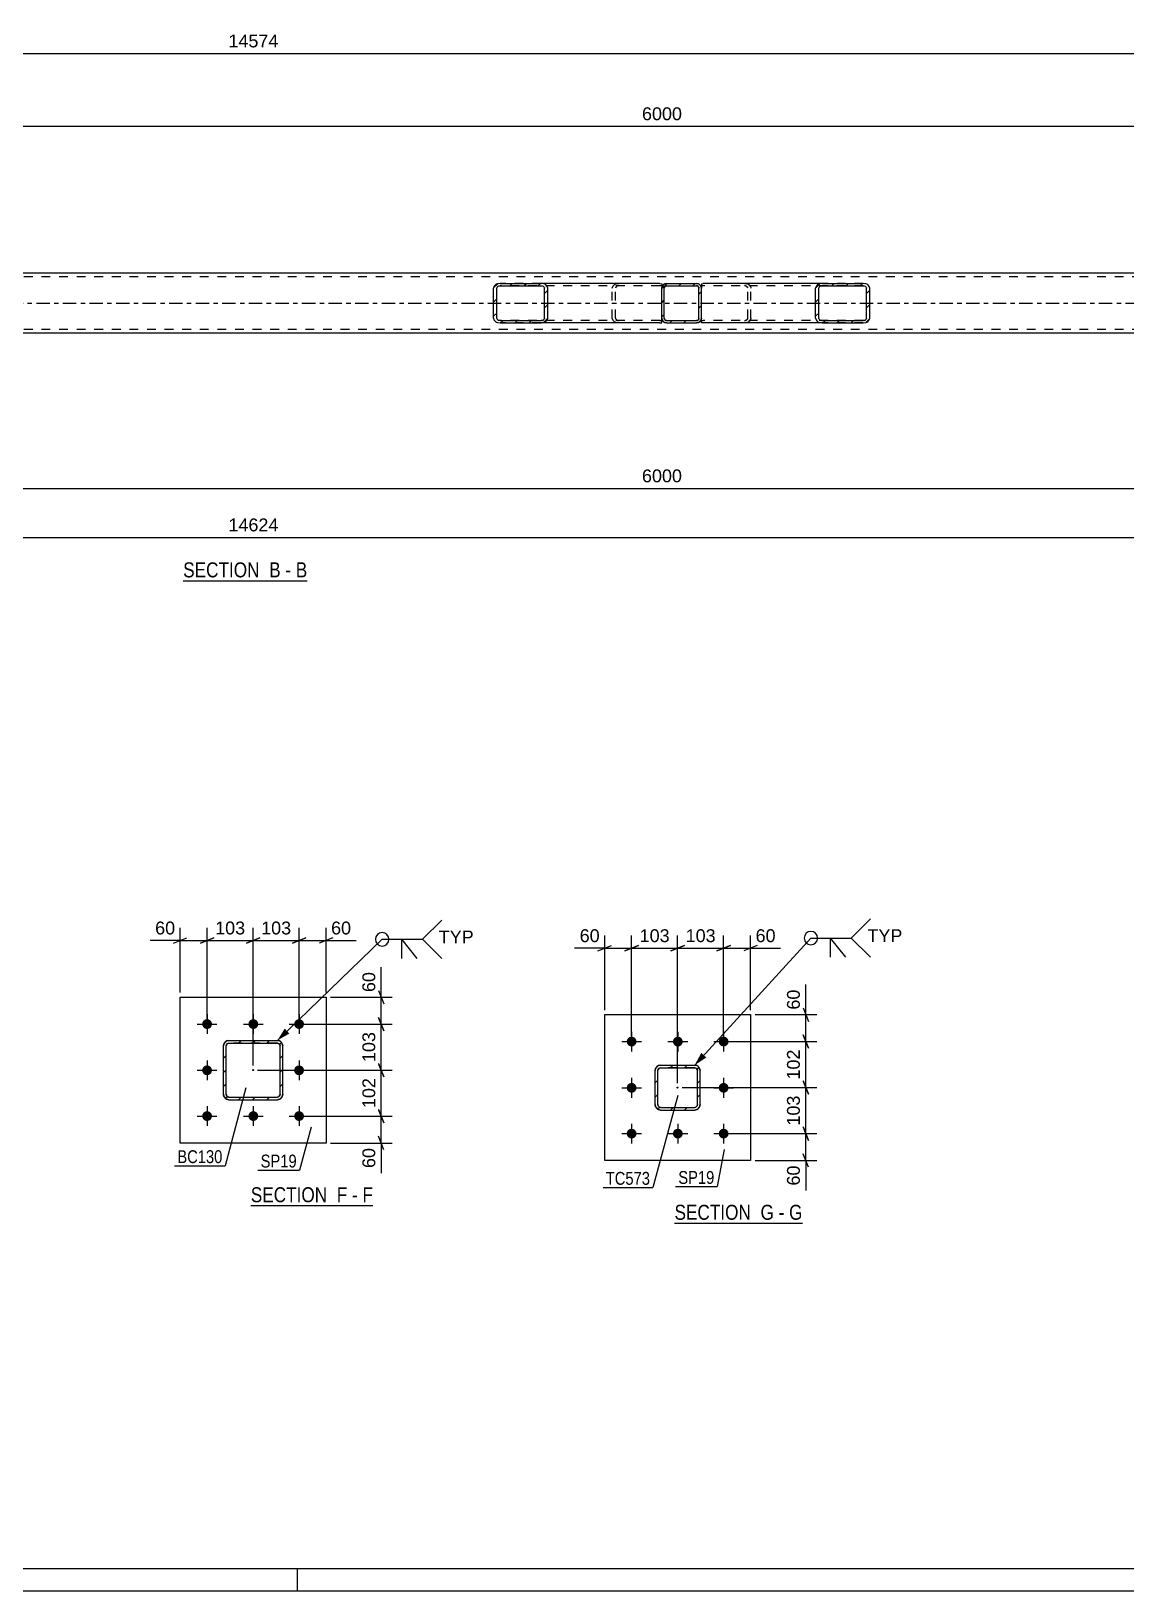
# Model space of a CAD drawing. Header units: millimetres. Extents: x -82 to 1107, y -634 to 207.
# Drawn here: x 417.7 to 661.5, y -633.9 to -286.5 of the extents above; entities that cross this region are included whole.
import ezdxf

# ---------------------------------------------------------------- set-up
doc = ezdxf.new("R2010")
doc.units = ezdxf.units.MM
doc.linetypes.add('DXK_LINE_DOT2', pattern=[3.9198, 1.9599, -1.9599])
doc.linetypes.add('DXK_LINE_DOT3', pattern=[5.9187, 2.979, -0.9799, 0.9799, -0.9799])
doc.styles.add('Arial', font='ARIAL.TTF', dxfattribs={"height": 0.2})
doc.styles.add('Arial Narrow', font='ARIALN.TTF', dxfattribs={"height": 0.2})

# ---------------------------------------------------------------- blocks, each defined once
blk = doc.blocks.new('Unknown-348435297-1162')
at = {"color": 5, "linetype": 'Continuous'}
for p, q in [((-77.03, -628.94), (1101.97, -628.94)), ((476.97, -633.94), (476.97, -628.94)), ((-82.03, -633.94), (1106.97, -633.94))]:
    blk.add_line(p, q, dxfattribs=at)
blk = doc.blocks.new('Unknown-348435297-13 - 1833')
at = {"color": 6, "linetype": 'Continuous'}
blk.add_line((451.53, -408.91), (479.18, -408.91), dxfattribs=at)
at = {"color": 0, "linetype": 'Continuous'}
blk.add_wipeout([(469.64, -408.16), (469.64, -404.66), (451.53, -404.66), (451.53, -408.16)], dxfattribs=at)
at = {"color": 7, "linetype": 'Continuous', "style": 'Arial Narrow'}
blk.add_text('SECTION ', height=3.34, dxfattribs=at).set_placement((451.53, -408.16))
at = {"color": 0, "linetype": 'Continuous'}
blk.add_wipeout([(473.25, -408.16), (473.25, -404.66), (470.69, -404.66), (470.69, -408.16)], dxfattribs=at)
blk.add_wipeout([(475.57, -408.16), (475.57, -404.66), (474.3, -404.66), (474.3, -408.16)], dxfattribs=at)
at = {"color": 7, "linetype": 'Continuous', "style": 'Arial Narrow'}
blk.add_text('B', height=3.34, dxfattribs=at).set_placement((470.69, -408.16))
at = {"color": 0, "linetype": 'Continuous'}
blk.add_wipeout([(479.18, -408.16), (479.18, -404.66), (476.62, -404.66), (476.62, -408.16)], dxfattribs=at)
at = {"color": 7, "linetype": 'Continuous', "style": 'Arial Narrow'}
for s, p in [('B', (476.62, -408.16)), ('-', (474.3, -408.16))]:
    blk.add_text(s, height=3.34, dxfattribs=at).set_placement(p)
blk = doc.blocks.new('Unknown-348435297-15 - 13896')
at = {"color": 6, "linetype": 'Continuous'}
blk.add_line((466.6, -548.12), (493.81, -548.12), dxfattribs=at)
at = {"color": 0, "linetype": 'Continuous'}
blk.add_wipeout([(484.7, -547.37), (484.7, -543.87), (466.6, -543.87), (466.6, -547.37)], dxfattribs=at)
at = {"color": 7, "linetype": 'Continuous', "style": 'Arial Narrow'}
blk.add_text('SECTION ', height=3.34, dxfattribs=at).set_placement((466.6, -547.37))
at = {"color": 0, "linetype": 'Continuous'}
blk.add_wipeout([(488.1, -547.37), (488.1, -543.87), (485.75, -543.87), (485.75, -547.37)], dxfattribs=at)
blk.add_wipeout([(490.42, -547.37), (490.42, -543.87), (489.15, -543.87), (489.15, -547.37)], dxfattribs=at)
at = {"color": 7, "linetype": 'Continuous', "style": 'Arial Narrow'}
blk.add_text('F', height=3.34, dxfattribs=at).set_placement((485.75, -547.37))
at = {"color": 0, "linetype": 'Continuous'}
blk.add_wipeout([(493.81, -547.37), (493.81, -543.87), (491.47, -543.87), (491.47, -547.37)], dxfattribs=at)
at = {"color": 7, "linetype": 'Continuous', "style": 'Arial Narrow'}
for s, p in [('F', (491.47, -547.37)), ('-', (489.15, -547.37))]:
    blk.add_text(s, height=3.34, dxfattribs=at).set_placement(p)
blk = doc.blocks.new('Unknown-348435297-16 - 14161')
at = {"color": 6, "linetype": 'Continuous'}
blk.add_line((561, -552.03), (589.5, -552.03), dxfattribs=at)
at = {"color": 0, "linetype": 'Continuous'}
blk.add_wipeout([(579.11, -551.28), (579.11, -547.78), (561, -547.78), (561, -551.28)], dxfattribs=at)
at = {"color": 7, "linetype": 'Continuous', "style": 'Arial Narrow'}
blk.add_text('SECTION ', height=3.34, dxfattribs=at).set_placement((561, -551.28))
at = {"color": 0, "linetype": 'Continuous'}
blk.add_wipeout([(583.14, -551.28), (583.14, -547.78), (580.16, -547.78), (580.16, -551.28)], dxfattribs=at)
blk.add_wipeout([(585.47, -551.28), (585.47, -547.78), (584.19, -547.78), (584.19, -551.28)], dxfattribs=at)
at = {"color": 7, "linetype": 'Continuous', "style": 'Arial Narrow'}
blk.add_text('G', height=3.34, dxfattribs=at).set_placement((580.16, -551.28))
at = {"color": 0, "linetype": 'Continuous'}
blk.add_wipeout([(589.5, -551.28), (589.5, -547.78), (586.52, -547.78), (586.52, -551.28)], dxfattribs=at)
at = {"color": 7, "linetype": 'Continuous', "style": 'Arial Narrow'}
for s, p in [('G', (586.52, -551.28)), ('-', (584.19, -551.28))]:
    blk.add_text(s, height=3.34, dxfattribs=at).set_placement(p)
blk = doc.blocks.new('Part-348435297-1861 - 1833')
at = {"color": 2, "linetype": 'Continuous'}
for p, q in [((919.58, -340.41), (28.18, -340.41)), ((919.58, -353.75), (28.18, -353.75))]:
    blk.add_line(p, q, dxfattribs=at)
at = {"color": 7, "linetype": 'DXK_LINE_DOT2'}
for p, q in [((927.58, -341.21), (28.18, -341.21)), ((927.58, -352.95), (28.18, -352.95))]:
    blk.add_line(p, q, dxfattribs=at)
at = {"color": 7, "linetype": 'DXK_LINE_DOT3'}
blk.add_line((28.18, -347.08), (927.58, -347.08), dxfattribs=at)
blk = doc.blocks.new('Part-348435297-2009 - 1833')
at = {"linetype": 'Continuous'}
h = blk.add_hatch(dxfattribs=at)
h.set_pattern_fill('', scale=0.7, style=0, pattern_type=0)
h.set_pattern_definition([(45, (566.3256, -351.3976), (-1.57154, 1.57154), [])])
h.paths.add_polyline_path([(565.92, -351.48), (566.33, -351.4), (566.67, -351.17), (566.9, -350.82), (566.98, -350.41), (566.98, -343.75), (566.9, -343.34), (566.67, -342.99), (566.33, -342.76), (565.92, -342.68), (559.25, -342.68), (558.84, -342.76), (558.5, -342.99), (558.27, -343.34), (558.18, -343.75), (558.18, -350.41), (558.27, -350.82), (558.5, -351.17), (558.84, -351.4), (559.25, -351.48)])
h.paths.add_polyline_path([(559.05, -350.9), (558.87, -350.79), (558.76, -350.62), (558.72, -350.41), (558.72, -343.75), (558.76, -343.54), (558.87, -343.37), (559.05, -343.25), (559.25, -343.21), (565.92, -343.21), (566.12, -343.25), (566.29, -343.37), (566.41, -343.54), (566.45, -343.75), (566.45, -350.41), (566.41, -350.62), (566.29, -350.79), (566.12, -350.9), (565.92, -350.95), (559.25, -350.95)])
at = {"color": 7, "linetype": 'DXK_LINE_DOT2'}
for p, q in [((558.18, -343.75), (558.27, -343.34)), ((558.18, -350.41), (558.18, -343.75)), ((558.76, -343.54), (558.72, -343.75)), ((558.72, -350.41), (558.72, -343.75)), ((558.84, -342.76), (559.25, -342.68)), ((559.25, -343.21), (559.05, -343.25)), ((559.25, -342.68), (565.92, -342.68)), ((559.25, -343.21), (565.92, -343.21)), ((565.92, -342.68), (566.33, -342.76)), ((566.12, -343.25), (565.92, -343.21)), ((566.45, -343.75), (566.41, -343.54)), ((566.45, -350.41), (566.45, -343.75)), ((566.9, -343.34), (566.98, -343.75)), ((566.98, -350.41), (566.98, -343.75)), ((558.27, -350.82), (558.18, -350.41)), ((558.72, -350.41), (558.76, -350.62)), ((559.05, -350.9), (559.25, -350.95)), ((565.92, -350.95), (566.12, -350.9)), ((566.41, -350.62), (566.45, -350.41)), ((566.98, -350.41), (566.9, -350.82)), ((559.25, -351.48), (558.84, -351.4)), ((559.25, -350.95), (565.92, -350.95)), ((559.25, -351.48), (565.92, -351.48)), ((566.33, -351.4), (565.92, -351.48))]:
    blk.add_line(p, q, dxfattribs=at)
at = {"color": 2, "linetype": 'Continuous'}
for p, q in [((558.27, -343.34), (558.18, -343.75)), ((558.18, -350.41), (558.18, -343.75)), ((558.72, -343.75), (558.76, -343.54)), ((558.72, -350.41), (558.72, -343.75)), ((559.25, -342.68), (558.84, -342.76)), ((559.05, -343.25), (559.25, -343.21)), ((559.25, -342.68), (565.92, -342.68)), ((559.25, -343.21), (565.92, -343.21)), ((566.33, -342.76), (565.92, -342.68)), ((565.92, -343.21), (566.12, -343.25)), ((566.41, -343.54), (566.45, -343.75)), ((566.45, -350.41), (566.45, -343.75)), ((566.98, -343.75), (566.9, -343.34)), ((566.98, -350.41), (566.98, -343.75)), ((558.18, -350.41), (558.27, -350.82)), ((558.76, -350.62), (558.72, -350.41)), ((559.25, -350.95), (559.05, -350.9)), ((566.12, -350.9), (565.92, -350.95)), ((566.45, -350.41), (566.41, -350.62)), ((566.9, -350.82), (566.98, -350.41)), ((558.84, -351.4), (559.25, -351.48)), ((559.25, -350.95), (565.92, -350.95)), ((559.25, -351.48), (565.92, -351.48)), ((565.92, -351.48), (566.33, -351.4))]:
    blk.add_line(p, q, dxfattribs=at)
at = {"color": 7, "linetype": 'DXK_LINE_DOT2'}
for centre, radius, start, end in [((559.25, -343.75), 1.07, 112.5, 157.5), ((559.25, -343.75), 0.533, 112.5, 157.5), ((565.92, -343.75), 0.533, 22.5, 67.5), ((565.92, -343.75), 1.07, 22.5, 67.5), ((559.25, -350.41), 1.07, 202.5, 247.5), ((559.25, -350.41), 0.533, 202.5, 247.5), ((565.92, -350.41), 0.533, 292.5, 337.5), ((565.92, -350.41), 1.07, 292.5, 337.5)]:
    blk.add_arc(centre, radius, start, end, dxfattribs=at)
at = {"color": 2, "linetype": 'Continuous'}
for centre, radius, start, end in [((559.25, -343.75), 1.07, 112.5, 157.5), ((559.25, -343.75), 0.533, 112.5, 157.5), ((565.92, -343.75), 0.533, 22.5, 67.5), ((565.92, -343.75), 1.07, 22.5, 67.5), ((559.25, -350.41), 1.07, 202.5, 247.5), ((559.25, -350.41), 0.533, 202.5, 247.5), ((565.92, -350.41), 0.533, 292.5, 337.5), ((565.92, -350.41), 1.07, 292.5, 337.5)]:
    blk.add_arc(centre, radius, start, end, dxfattribs=at)
blk = doc.blocks.new('Part-348435297-1962 - 1833')
at = {"linetype": 'Continuous'}
h = blk.add_hatch(dxfattribs=at)
h.set_pattern_fill('', scale=0.7, style=0, pattern_type=0)
h.set_pattern_definition([(45, (531.8414, -351.3976), (-1.57154, 1.57154), [])])
h.paths.add_polyline_path([(531.28, -351.48), (531.84, -351.4), (532.32, -351.17), (532.63, -350.82), (532.75, -350.41), (532.75, -343.75), (532.63, -343.34), (532.32, -342.99), (531.84, -342.76), (531.28, -342.68), (522.13, -342.68), (521.57, -342.76), (521.09, -342.99), (520.78, -343.34), (520.67, -343.75), (520.67, -350.41), (520.78, -350.82), (521.09, -351.17), (521.57, -351.4), (522.13, -351.48)])
h.paths.add_polyline_path([(521.85, -350.9), (521.61, -350.79), (521.45, -350.62), (521.4, -350.41), (521.4, -343.75), (521.45, -343.54), (521.61, -343.37), (521.85, -343.25), (522.13, -343.21), (531.28, -343.21), (531.56, -343.25), (531.8, -343.37), (531.96, -343.54), (532.01, -343.75), (532.01, -350.41), (531.96, -350.62), (531.8, -350.79), (531.56, -350.9), (531.28, -350.95), (522.13, -350.95)])
at = {"color": 2, "linetype": 'Continuous'}
for p, q in [((520.78, -343.34), (520.67, -343.75)), ((520.67, -350.41), (520.67, -343.75)), ((521.4, -343.75), (521.45, -343.54)), ((521.4, -350.41), (521.4, -343.75)), ((522.13, -342.68), (521.57, -342.76)), ((521.85, -343.25), (522.13, -343.21)), ((522.13, -342.68), (531.28, -342.68)), ((522.13, -343.21), (531.28, -343.21)), ((557.76, -342.68), (531.28, -342.68)), ((531.84, -342.76), (531.28, -342.68)), ((531.28, -343.21), (531.56, -343.25)), ((531.96, -343.54), (532.01, -343.75)), ((532.01, -350.41), (532.01, -343.75)), ((532.75, -343.75), (532.63, -343.34)), ((532.75, -350.41), (532.75, -343.75)), ((557.76, -342.68), (558.18, -342.74)), ((558.18, -342.74), (558.18, -342.76)), ((558.18, -342.76), (558.18, -342.99)), ((558.18, -342.99), (558.18, -343.75)), ((520.67, -350.41), (520.78, -350.82)), ((521.45, -350.62), (521.4, -350.41)), ((522.13, -350.95), (521.85, -350.9)), ((531.56, -350.9), (531.28, -350.95)), ((532.01, -350.41), (531.96, -350.62)), ((532.63, -350.82), (532.75, -350.41)), ((558.18, -351.42), (558.18, -350.41)), ((521.57, -351.4), (522.13, -351.48)), ((522.13, -350.95), (531.28, -350.95)), ((522.13, -351.48), (531.28, -351.48)), ((531.28, -351.48), (531.84, -351.4)), ((557.76, -351.48), (531.28, -351.48)), ((557.76, -351.48), (558.18, -351.42))]:
    blk.add_line(p, q, dxfattribs=at)
at = {"color": 7, "linetype": 'DXK_LINE_DOT2'}
for p, q in [((531.28, -342.68), (522.13, -342.68)), ((557.76, -343.21), (522.13, -343.21)), ((547.14, -343.75), (547.25, -343.34)), ((547.14, -350.41), (547.14, -343.75)), ((547.93, -343.54), (547.87, -343.75)), ((547.87, -350.41), (547.87, -343.75)), ((548.04, -342.76), (548.6, -342.68)), ((548.6, -343.21), (548.32, -343.25)), ((558.04, -343.25), (557.76, -343.21)), ((558.18, -343.32), (558.04, -343.25)), ((558.18, -342.74), (558.18, -342.74)), ((558.18, -342.99), (558.18, -343.32)), ((558.18, -350.41), (558.18, -343.34)), ((547.25, -350.82), (547.14, -350.41)), ((547.87, -350.41), (547.93, -350.62)), ((548.32, -350.9), (548.6, -350.95)), ((557.76, -350.95), (558.04, -350.9)), ((558.04, -350.9), (558.18, -350.83)), ((557.76, -350.95), (522.13, -350.95)), ((531.28, -351.48), (522.13, -351.48)), ((548.6, -351.48), (548.04, -351.4))]:
    blk.add_line(p, q, dxfattribs=at)
at = {"color": 2, "linetype": 'Continuous'}
for centre, radius, start, end in [((521.91, -344.05), 1.34, 104.5553, 147.5904), ((522.02, -343.9), 0.668, 104.5553, 147.5904), ((531.39, -343.9), 0.668, 32.4096, 75.4447), ((531.51, -344.05), 1.34, 32.4096, 75.4447), ((521.91, -350.1), 1.34, 212.4096, 255.4447), ((522.02, -350.26), 0.668, 212.4096, 255.4447), ((531.39, -350.26), 0.668, 284.5553, 327.5904), ((531.51, -350.1), 1.34, 284.5553, 327.5904)]:
    blk.add_arc(centre, radius, start, end, dxfattribs=at)
at = {"color": 7, "linetype": 'DXK_LINE_DOT2'}
for centre, radius, start, end in [((548.38, -344.05), 1.34, 104.5553, 147.5904), ((548.49, -343.9), 0.668, 104.5553, 147.5904), ((548.38, -350.1), 1.34, 212.4096, 255.4447), ((548.49, -350.26), 0.668, 212.4096, 255.4447)]:
    blk.add_arc(centre, radius, start, end, dxfattribs=at)
blk = doc.blocks.new('Part-348435297-2031 - 1833')
at = {"linetype": 'Continuous'}
h = blk.add_hatch(dxfattribs=at)
h.set_pattern_fill('', scale=0.7, style=0, pattern_type=0)
h.set_pattern_definition([(45, (603.6008, -351.3976), (-1.57154, 1.57154), [])])
h.paths.add_polyline_path([(603.04, -351.48), (603.6, -351.4), (604.08, -351.17), (604.39, -350.82), (604.5, -350.41), (604.5, -343.75), (604.39, -343.34), (604.08, -342.99), (603.6, -342.76), (603.04, -342.68), (593.89, -342.68), (593.33, -342.76), (592.85, -342.99), (592.54, -343.34), (592.42, -343.75), (592.42, -350.41), (592.54, -350.82), (592.85, -351.17), (593.33, -351.4), (593.89, -351.48)])
h.paths.add_polyline_path([(593.61, -350.9), (593.37, -350.79), (593.21, -350.62), (593.16, -350.41), (593.16, -343.75), (593.21, -343.54), (593.37, -343.37), (593.61, -343.25), (593.89, -343.21), (603.04, -343.21), (603.32, -343.25), (603.56, -343.37), (603.72, -343.54), (603.77, -343.75), (603.77, -350.41), (603.72, -350.62), (603.56, -350.79), (603.32, -350.9), (603.04, -350.95), (593.89, -350.95)])
at = {"color": 2, "linetype": 'Continuous'}
for p, q in [((566.98, -342.74), (567.41, -342.68)), ((566.98, -342.74), (566.98, -343.75)), ((593.89, -342.68), (567.41, -342.68)), ((592.54, -343.34), (592.42, -343.75)), ((592.42, -350.41), (592.42, -343.75)), ((593.16, -343.75), (593.21, -343.54)), ((593.16, -350.41), (593.16, -343.75)), ((593.89, -342.68), (593.33, -342.76)), ((593.61, -343.25), (593.89, -343.21)), ((593.89, -342.68), (603.04, -342.68)), ((593.89, -343.21), (603.04, -343.21)), ((603.6, -342.76), (603.04, -342.68)), ((603.04, -343.21), (603.32, -343.25)), ((603.72, -343.54), (603.77, -343.75)), ((603.77, -350.41), (603.77, -343.75)), ((604.5, -343.75), (604.39, -343.34)), ((604.5, -350.41), (604.5, -343.75)), ((566.98, -351.4), (566.98, -350.41)), ((592.42, -350.41), (592.54, -350.82)), ((593.21, -350.62), (593.16, -350.41)), ((593.89, -350.95), (593.61, -350.9)), ((603.32, -350.9), (603.04, -350.95)), ((603.77, -350.41), (603.72, -350.62)), ((604.39, -350.82), (604.5, -350.41)), ((566.98, -351.42), (566.98, -351.4)), ((567.41, -351.48), (566.98, -351.42)), ((593.89, -351.48), (567.41, -351.48)), ((593.33, -351.4), (593.89, -351.48)), ((593.89, -350.95), (603.04, -350.95)), ((593.89, -351.48), (603.04, -351.48)), ((603.04, -351.48), (603.6, -351.4))]:
    blk.add_line(p, q, dxfattribs=at)
at = {"color": 7, "linetype": 'DXK_LINE_DOT2'}
for p, q in [((566.98, -342.74), (566.98, -343.32)), ((567.13, -343.25), (566.98, -343.32)), ((566.98, -351.17), (566.98, -343.75)), ((567.41, -343.21), (567.13, -343.25)), ((603.04, -343.21), (567.41, -343.21)), ((576.56, -342.68), (577.12, -342.76)), ((576.84, -343.25), (576.56, -343.21)), ((577.3, -343.75), (577.24, -343.54)), ((577.3, -350.41), (577.3, -343.75)), ((577.92, -343.34), (578.03, -343.75)), ((578.03, -350.41), (578.03, -343.75)), ((603.04, -342.68), (593.89, -342.68)), ((566.98, -350.83), (567.13, -350.9)), ((567.13, -350.9), (567.41, -350.95)), ((576.56, -350.95), (576.84, -350.9)), ((577.24, -350.62), (577.3, -350.41)), ((578.03, -350.41), (577.92, -350.82)), ((603.04, -350.95), (567.41, -350.95)), ((577.12, -351.4), (576.56, -351.48)), ((603.04, -351.48), (593.89, -351.48))]:
    blk.add_line(p, q, dxfattribs=at)
for centre, radius, start, end in [((576.68, -343.9), 0.668, 32.4104, 75.4453), ((576.79, -344.05), 1.34, 32.4104, 75.4453), ((576.68, -350.26), 0.668, 284.5547, 327.5896), ((576.79, -350.1), 1.34, 284.5547, 327.5896)]:
    blk.add_arc(centre, radius, start, end, dxfattribs=at)
at = {"color": 2, "linetype": 'Continuous'}
for centre, radius, start, end in [((593.66, -344.05), 1.34, 104.5547, 147.5896), ((593.78, -343.9), 0.668, 104.5547, 147.5896), ((603.15, -343.9), 0.668, 32.4104, 75.4453), ((603.26, -344.05), 1.34, 32.4104, 75.4453), ((593.66, -350.1), 1.34, 212.4104, 255.4453), ((593.78, -350.26), 0.668, 212.4104, 255.4453), ((603.15, -350.26), 0.668, 284.5547, 327.5896), ((603.26, -350.1), 1.34, 284.5547, 327.5896)]:
    blk.add_arc(centre, radius, start, end, dxfattribs=at)
blk = doc.blocks.new('Bolt-348435297-14024 - 13896')
at = {"linetype": 'Continuous'}
for points in [[(457.96, -507.68, -1), (455.76, -507.68, -1)], [(468.26, -507.68, -1), (466.06, -507.68, -1)], [(478.46, -507.68, -1), (476.26, -507.68, -1)], [(457.96, -517.98, -1), (455.76, -517.98, -1)], [(478.46, -517.98, -1), (476.26, -517.98, -1)], [(457.96, -528.18, -1), (455.76, -528.18, -1)], [(468.26, -528.18, -1), (466.06, -528.18, -1)], [(478.46, -528.18, -1), (476.26, -528.18, -1)]]:
    blk.add_hatch(color=1, dxfattribs=at).paths.add_polyline_path(points)
at = {"color": 1, "linetype": 'Continuous'}
for p, q in [((456.86, -505.48), (456.86, -509.88)), ((467.16, -505.48), (467.16, -509.88)), ((477.36, -505.48), (477.36, -509.88)), ((454.66, -507.68), (459.06, -507.68)), ((464.96, -507.68), (469.36, -507.68)), ((475.16, -507.68), (479.56, -507.68)), ((456.86, -515.78), (456.86, -520.18)), ((477.36, -515.78), (477.36, -520.18)), ((454.66, -517.98), (459.06, -517.98)), ((475.16, -517.98), (479.56, -517.98)), ((456.86, -525.98), (456.86, -530.38)), ((467.16, -525.98), (467.16, -530.38)), ((477.36, -525.98), (477.36, -530.38)), ((454.66, -528.18), (459.06, -528.18)), ((464.96, -528.18), (469.36, -528.18)), ((475.16, -528.18), (479.56, -528.18))]:
    blk.add_line(p, q, dxfattribs=at)
blk = doc.blocks.new('Part-348435297-13920 - 13896')
at = {"linetype": 'Continuous'}
h = blk.add_hatch(dxfattribs=at)
h.set_pattern_fill('', scale=0.7, style=0, pattern_type=0)
h.set_pattern_definition([(45, (461.2467, -511.4167), (-1.57154, 1.57154), [])])
h.paths.add_polyline_path([(461.71, -511.33), (461.25, -511.42), (460.86, -511.68), (460.6, -512.07), (460.51, -512.53), (460.51, -523.33), (460.6, -523.78), (460.86, -524.17), (461.25, -524.43), (461.71, -524.53), (472.51, -524.53), (472.97, -524.43), (473.35, -524.17), (473.61, -523.78), (473.71, -523.33), (473.71, -512.53), (473.61, -512.07), (473.35, -511.68), (472.97, -511.42), (472.51, -511.33)])
h.paths.add_polyline_path([(472.51, -511.93), (472.74, -511.97), (472.93, -512.1), (473.06, -512.3), (473.11, -512.53), (473.11, -523.33), (473.06, -523.55), (472.93, -523.75), (472.74, -523.88), (472.51, -523.93), (461.71, -523.93), (461.48, -523.88), (461.28, -523.75), (461.15, -523.55), (461.11, -523.33), (461.11, -512.53), (461.15, -512.3), (461.28, -512.1), (461.48, -511.97), (461.71, -511.93)])
blk.add_hatch(color=246, dxfattribs=at).paths.add_polyline_path([(467.11, -518.03, -1), (467.11, -517.83, -1)])
at = {"color": 7, "linetype": 'DXK_LINE_DOT2'}
for p, q in [((460.51, -512.53), (460.6, -512.07)), ((460.51, -523.33), (460.51, -512.53)), ((461.15, -512.3), (461.11, -512.53)), ((461.11, -523.33), (461.11, -512.53)), ((461.28, -512.1), (461.15, -512.3)), ((461.25, -511.42), (461.71, -511.33)), ((461.48, -511.97), (461.28, -512.1)), ((461.71, -511.93), (461.48, -511.97)), ((461.71, -511.33), (472.51, -511.33)), ((472.51, -511.93), (461.71, -511.93)), ((472.51, -511.33), (472.97, -511.42)), ((472.74, -511.97), (472.51, -511.93)), ((472.93, -512.1), (472.74, -511.97)), ((473.06, -512.3), (472.93, -512.1)), ((473.11, -512.53), (473.06, -512.3)), ((473.11, -523.33), (473.11, -512.53)), ((473.61, -512.07), (473.71, -512.53)), ((473.71, -523.33), (473.71, -512.53)), ((460.6, -523.78), (460.51, -523.33)), ((461.11, -523.33), (461.15, -523.55)), ((461.15, -523.55), (461.28, -523.75)), ((461.71, -524.53), (461.25, -524.43)), ((461.28, -523.75), (461.48, -523.88)), ((461.48, -523.88), (461.71, -523.93)), ((461.71, -523.93), (472.51, -523.93)), ((461.71, -524.53), (472.51, -524.53)), ((472.51, -523.93), (472.74, -523.88)), ((472.97, -524.43), (472.51, -524.53)), ((472.74, -523.88), (472.93, -523.75)), ((472.93, -523.75), (473.06, -523.55)), ((473.06, -523.55), (473.11, -523.33)), ((473.71, -523.33), (473.61, -523.78))]:
    blk.add_line(p, q, dxfattribs=at)
at = {"color": 2, "linetype": 'Continuous'}
for p, q in [((460.6, -512.07), (460.51, -512.53)), ((460.51, -523.33), (460.51, -512.53)), ((461.11, -512.53), (461.15, -512.3)), ((461.11, -523.33), (461.11, -512.53)), ((461.15, -512.3), (461.28, -512.1)), ((461.71, -511.33), (461.25, -511.42)), ((461.28, -512.1), (461.48, -511.97)), ((461.48, -511.97), (461.71, -511.93)), ((461.71, -511.33), (472.51, -511.33)), ((461.71, -511.93), (472.51, -511.93)), ((472.97, -511.42), (472.51, -511.33)), ((472.51, -511.93), (472.74, -511.97)), ((472.74, -511.97), (472.93, -512.1)), ((472.93, -512.1), (473.06, -512.3)), ((473.06, -512.3), (473.11, -512.53)), ((473.11, -523.33), (473.11, -512.53)), ((473.71, -512.53), (473.61, -512.07)), ((473.71, -523.33), (473.71, -512.53)), ((460.51, -523.33), (460.6, -523.78)), ((461.15, -523.55), (461.11, -523.33)), ((461.28, -523.75), (461.15, -523.55)), ((461.25, -524.43), (461.71, -524.53)), ((461.48, -523.88), (461.28, -523.75)), ((461.71, -523.93), (461.48, -523.88)), ((461.71, -523.93), (472.51, -523.93)), ((461.71, -524.53), (472.51, -524.53)), ((472.74, -523.88), (472.51, -523.93)), ((472.51, -524.53), (472.97, -524.43)), ((472.93, -523.75), (472.74, -523.88)), ((473.06, -523.55), (472.93, -523.75)), ((473.11, -523.33), (473.06, -523.55)), ((473.61, -523.78), (473.71, -523.33))]:
    blk.add_line(p, q, dxfattribs=at)
at = {"color": 7, "linetype": 'DXK_LINE_DOT3'}
blk.add_line((467.11, -517.93), (467.11, -517.93), dxfattribs=at)
at = {"color": 246, "linetype": 'DXK_LINE_DOT2'}
blk.add_line((467.11, -517.93), (467.11, -517.93), dxfattribs=at)
at = {"color": 246, "linetype": 'Continuous'}
blk.add_circle((467.11, -517.93), 0.1, dxfattribs=at)
at = {"color": 7, "linetype": 'DXK_LINE_DOT2'}
for centre, start, end in [((461.71, -512.53), 112.5, 157.5), ((472.51, -512.53), 22.5, 67.5), ((461.71, -523.33), 202.5, 247.5), ((472.51, -523.33), 292.5, 337.5)]:
    blk.add_arc(centre, 1.2, start, end, dxfattribs=at)
at = {"color": 2, "linetype": 'Continuous'}
for centre, start, end in [((461.71, -512.53), 112.5, 157.5), ((472.51, -512.53), 22.5, 67.5), ((461.71, -523.33), 202.5, 247.5), ((472.51, -523.33), 292.5, 337.5)]:
    blk.add_arc(centre, 1.2, start, end, dxfattribs=at)
blk = doc.blocks.new('Part-348435297-13979 - 13896')
at = {"color": 2, "linetype": 'Continuous'}
for p, q in [((450.86, -534.18), (450.86, -501.68)), ((450.86, -501.68), (483.36, -501.68)), ((483.36, -501.68), (483.36, -534.18)), ((483.36, -534.18), (450.86, -534.18))]:
    blk.add_line(p, q, dxfattribs=at)
blk = doc.blocks.new('Bolt-348435297-14288 - 14161')
at = {"linetype": 'Continuous'}
for points in [[(552.54, -511.58, -1), (550.34, -511.58, -1)], [(562.84, -511.58, -1), (560.64, -511.58, -1)], [(573.04, -511.58, -1), (570.84, -511.58, -1)], [(552.54, -521.88, -1), (550.34, -521.88, -1)], [(573.04, -521.88, -1), (570.84, -521.88, -1)], [(552.54, -532.08, -1), (550.34, -532.08, -1)], [(562.84, -532.08, -1), (560.64, -532.08, -1)], [(573.04, -532.08, -1), (570.84, -532.08, -1)]]:
    blk.add_hatch(color=1, dxfattribs=at).paths.add_polyline_path(points)
at = {"color": 1, "linetype": 'Continuous'}
for p, q in [((551.44, -509.38), (551.44, -513.78)), ((561.74, -509.38), (561.74, -513.78)), ((571.94, -509.38), (571.94, -513.78)), ((549.24, -511.58), (553.64, -511.58)), ((559.54, -511.58), (563.94, -511.58)), ((569.74, -511.58), (574.14, -511.58)), ((551.44, -519.68), (551.44, -524.08)), ((571.94, -519.68), (571.94, -524.08)), ((549.24, -521.88), (553.64, -521.88)), ((569.74, -521.88), (574.14, -521.88)), ((551.44, -529.88), (551.44, -534.28)), ((561.74, -529.88), (561.74, -534.28)), ((571.94, -529.88), (571.94, -534.28)), ((549.24, -532.08), (553.64, -532.08)), ((559.54, -532.08), (563.94, -532.08)), ((569.74, -532.08), (574.14, -532.08))]:
    blk.add_line(p, q, dxfattribs=at)
blk = doc.blocks.new('Part-348435297-14184 - 14161')
at = {"linetype": 'Continuous'}
h = blk.add_hatch(dxfattribs=at)
h.set_pattern_fill('', scale=0.7, style=0, pattern_type=0)
h.set_pattern_definition([(45, (557.4302, -516.922), (-1.57154, 1.57154), [])])
h.paths.add_polyline_path([(557.89, -516.83), (557.43, -516.92), (557.04, -517.18), (556.78, -517.57), (556.69, -518.03), (556.69, -525.63), (556.78, -526.09), (557.04, -526.48), (557.43, -526.74), (557.89, -526.83), (565.49, -526.83), (565.95, -526.74), (566.34, -526.48), (566.6, -526.09), (566.69, -525.63), (566.69, -518.03), (566.6, -517.57), (566.34, -517.18), (565.95, -516.92), (565.49, -516.83)])
h.paths.add_polyline_path([(565.49, -517.43), (565.72, -517.48), (565.91, -517.61), (566.04, -517.8), (566.09, -518.03), (566.09, -525.63), (566.04, -525.86), (565.91, -526.05), (565.72, -526.18), (565.49, -526.23), (557.89, -526.23), (557.66, -526.18), (557.47, -526.05), (557.34, -525.86), (557.29, -525.63), (557.29, -518.03), (557.34, -517.8), (557.47, -517.61), (557.66, -517.48), (557.89, -517.43)])
blk.add_hatch(color=246, dxfattribs=at).paths.add_polyline_path([(561.69, -521.93, -1), (561.69, -521.73, -1)])
at = {"color": 7, "linetype": 'DXK_LINE_DOT2'}
for p, q in [((556.69, -518.03), (556.78, -517.57)), ((557.47, -517.61), (557.34, -517.8)), ((557.43, -516.92), (557.89, -516.83)), ((557.66, -517.48), (557.47, -517.61)), ((557.89, -517.43), (557.66, -517.48)), ((557.89, -516.83), (565.49, -516.83)), ((565.49, -517.43), (557.89, -517.43)), ((565.49, -516.83), (565.95, -516.92)), ((565.72, -517.48), (565.49, -517.43)), ((565.91, -517.61), (565.72, -517.48)), ((566.04, -517.8), (565.91, -517.61)), ((566.6, -517.57), (566.69, -518.03)), ((556.69, -525.63), (556.69, -518.03)), ((557.34, -517.8), (557.29, -518.03)), ((557.29, -525.63), (557.29, -518.03)), ((566.09, -518.03), (566.04, -517.8)), ((566.09, -525.63), (566.09, -518.03)), ((566.69, -525.63), (566.69, -518.03)), ((556.78, -526.09), (556.69, -525.63)), ((557.29, -525.63), (557.34, -525.86)), ((557.34, -525.86), (557.47, -526.05)), ((557.89, -526.83), (557.43, -526.74)), ((557.47, -526.05), (557.66, -526.18)), ((557.66, -526.18), (557.89, -526.23)), ((557.89, -526.23), (565.49, -526.23)), ((557.89, -526.83), (565.49, -526.83)), ((565.49, -526.23), (565.72, -526.18)), ((565.95, -526.74), (565.49, -526.83)), ((565.72, -526.18), (565.91, -526.05)), ((565.91, -526.05), (566.04, -525.86)), ((566.04, -525.86), (566.09, -525.63)), ((566.69, -525.63), (566.6, -526.09))]:
    blk.add_line(p, q, dxfattribs=at)
at = {"color": 2, "linetype": 'Continuous'}
for p, q in [((556.78, -517.57), (556.69, -518.03)), ((557.34, -517.8), (557.47, -517.61)), ((557.89, -516.83), (557.43, -516.92)), ((557.47, -517.61), (557.66, -517.48)), ((557.66, -517.48), (557.89, -517.43)), ((557.89, -516.83), (565.49, -516.83)), ((557.89, -517.43), (565.49, -517.43)), ((565.95, -516.92), (565.49, -516.83)), ((565.49, -517.43), (565.72, -517.48)), ((565.72, -517.48), (565.91, -517.61)), ((565.91, -517.61), (566.04, -517.8)), ((566.69, -518.03), (566.6, -517.57)), ((556.69, -525.63), (556.69, -518.03)), ((557.29, -518.03), (557.34, -517.8)), ((557.29, -525.63), (557.29, -518.03)), ((566.04, -517.8), (566.09, -518.03)), ((566.09, -525.63), (566.09, -518.03)), ((566.69, -525.63), (566.69, -518.03)), ((556.69, -525.63), (556.78, -526.09)), ((557.34, -525.86), (557.29, -525.63)), ((557.47, -526.05), (557.34, -525.86)), ((557.43, -526.74), (557.89, -526.83)), ((557.66, -526.18), (557.47, -526.05)), ((557.89, -526.23), (557.66, -526.18)), ((557.89, -526.23), (565.49, -526.23)), ((557.89, -526.83), (565.49, -526.83)), ((565.72, -526.18), (565.49, -526.23)), ((565.49, -526.83), (565.95, -526.74)), ((565.91, -526.05), (565.72, -526.18)), ((566.04, -525.86), (565.91, -526.05)), ((566.09, -525.63), (566.04, -525.86)), ((566.6, -526.09), (566.69, -525.63))]:
    blk.add_line(p, q, dxfattribs=at)
at = {"color": 7, "linetype": 'DXK_LINE_DOT3'}
blk.add_line((561.69, -521.83), (561.69, -521.83), dxfattribs=at)
at = {"color": 246, "linetype": 'DXK_LINE_DOT2'}
blk.add_line((561.69, -521.83), (561.69, -521.83), dxfattribs=at)
at = {"color": 246, "linetype": 'Continuous'}
blk.add_circle((561.69, -521.83), 0.1, dxfattribs=at)
at = {"color": 7, "linetype": 'DXK_LINE_DOT2'}
for centre, start, end in [((557.89, -518.03), 112.5, 157.5), ((565.49, -518.03), 22.5, 67.5), ((557.89, -525.63), 202.5, 247.5), ((565.49, -525.63), 292.5, 337.5)]:
    blk.add_arc(centre, 1.2, start, end, dxfattribs=at)
at = {"color": 2, "linetype": 'Continuous'}
for centre, start, end in [((557.89, -518.03), 112.5, 157.5), ((565.49, -518.03), 22.5, 67.5), ((557.89, -525.63), 202.5, 247.5), ((565.49, -525.63), 292.5, 337.5)]:
    blk.add_arc(centre, 1.2, start, end, dxfattribs=at)
blk = doc.blocks.new('Part-348435297-14243 - 14161')
at = {"color": 2, "linetype": 'Continuous'}
for p, q in [((545.44, -538.08), (545.44, -505.58)), ((545.44, -505.58), (577.94, -505.58)), ((577.94, -505.58), (577.94, -538.08)), ((577.94, -538.08), (545.44, -538.08))]:
    blk.add_line(p, q, dxfattribs=at)
blk = doc.blocks.new('StraightDimension-348435297-12153 - 1833')
at = {"color": 7, "linetype": 'Continuous'}
blk.add_line((358.19, -307.66), (758.19, -307.66), dxfattribs=at)
at = {"color": 0}
blk.add_wipeout([(563.24, -306.91), (563.24, -302.71), (553.15, -302.71), (553.15, -306.91)], dxfattribs=at)
at = {"color": 3, "style": 'Arial'}
blk.add_text('6000', height=2.865, dxfattribs=at).set_placement((553.75, -306.31))
blk = doc.blocks.new('StraightDimension-348435297-12197 - 1833')
at = {"color": 7, "linetype": 'Continuous'}
blk.add_line((6.75, -291.44), (927.58, -291.44), dxfattribs=at)
at = {"color": 0}
blk.add_wipeout([(473.33, -290.69), (473.33, -286.49), (461.01, -286.49), (461.01, -290.69)], dxfattribs=at)
at = {"color": 3, "style": 'Arial'}
blk.add_text('14574', height=2.865, dxfattribs=at).set_placement((461.61, -290.09))
blk = doc.blocks.new('StraightDimension-348435297-12264 - 1833')
at = {"color": 7, "linetype": 'Continuous'}
blk.add_line((358.19, -388.33), (758.19, -388.33), dxfattribs=at)
at = {"color": 0}
blk.add_wipeout([(563.24, -387.58), (563.24, -383.38), (553.15, -383.38), (553.15, -387.58)], dxfattribs=at)
at = {"color": 3, "style": 'Arial'}
blk.add_text('6000', height=2.865, dxfattribs=at).set_placement((553.75, -386.98))
blk = doc.blocks.new('StraightDimension-348435297-12307 - 1833')
at = {"color": 7, "linetype": 'Continuous'}
blk.add_line((5.08, -399.26), (929.25, -399.26), dxfattribs=at)
at = {"color": 0}
blk.add_wipeout([(473.33, -398.51), (473.33, -394.31), (461.01, -394.31), (461.01, -398.51)], dxfattribs=at)
at = {"color": 3, "style": 'Arial'}
blk.add_text('14624', height=2.865, dxfattribs=at).set_placement((461.61, -397.91))
blk = doc.blocks.new('StraightDimension-348435297-14375 - 13896')
at = {"color": 7, "linetype": 'Continuous'}
for p, q in [((495.07, -516.43), (496.27, -519.43)), ((468.11, -517.93), (498.07, -517.93)), ((495.67, -528.18), (495.67, -517.93)), ((496.27, -529.68), (495.07, -526.68)), ((478.36, -528.18), (498.07, -528.18))]:
    blk.add_line(p, q, dxfattribs=at)
at = {"color": 0}
blk.add_wipeout([(494.92, -519.11), (490.72, -519.11), (490.72, -526.99), (494.92, -526.99)], dxfattribs=at)
at = {"color": 3, "style": 'Arial'}
blk.add_text('102', height=2.865, rotation=90.0002, dxfattribs=at).set_placement((494.32, -526.39))
blk = doc.blocks.new('StraightDimension-348435297-14336 - 13896')
at = {"color": 7, "linetype": 'Continuous'}
for p, q in [((456.86, -506.68), (456.86, -486.21)), ((467.11, -516.93), (467.11, -486.21)), ((455.36, -489.66), (458.36, -488.46)), ((456.86, -489.06), (467.11, -489.06)), ((468.61, -488.46), (465.61, -489.66))]:
    blk.add_line(p, q, dxfattribs=at)
at = {"color": 0}
blk.add_wipeout([(465.92, -488.31), (465.92, -484.11), (458.05, -484.11), (458.05, -488.31)], dxfattribs=at)
at = {"color": 3, "style": 'Arial'}
blk.add_text('103', height=2.865, dxfattribs=at).set_placement((458.65, -487.71))
blk = doc.blocks.new('StraightDimension-348435297-14334 - 13896')
at = {"color": 7, "linetype": 'Continuous'}
for p, q in [((477.36, -506.68), (477.36, -486.21)), ((483.36, -500.68), (483.36, -486.21)), ((475.86, -489.66), (478.86, -488.46)), ((477.36, -489.06), (483.36, -489.06)), ((484.86, -488.46), (481.86, -489.66))]:
    blk.add_line(p, q, dxfattribs=at)
at = {"color": 0}
blk.add_wipeout([(489.53, -488.31), (489.53, -484.11), (483.88, -484.11), (483.88, -488.31)], dxfattribs=at)
at = {"color": 7, "linetype": 'Continuous'}
blk.add_line((483.36, -489.06), (490.05, -489.06), dxfattribs=at)
blk.add_line((483.36, -489.06), (490.05, -489.06), dxfattribs=at)
at = {"color": 3, "style": 'Arial'}
blk.add_text('60', height=2.865, dxfattribs=at).set_placement((484.48, -487.71))
blk = doc.blocks.new('StraightDimension-348435297-14335 - 13896')
at = {"color": 7, "linetype": 'Continuous'}
for p, q in [((467.11, -516.93), (467.11, -486.21)), ((477.36, -506.68), (477.36, -486.21)), ((465.61, -489.66), (468.61, -488.46)), ((467.11, -489.06), (477.36, -489.06)), ((478.86, -488.46), (475.86, -489.66))]:
    blk.add_line(p, q, dxfattribs=at)
at = {"color": 0}
blk.add_wipeout([(476.17, -488.31), (476.17, -484.11), (468.3, -484.11), (468.3, -488.31)], dxfattribs=at)
at = {"color": 3, "style": 'Arial'}
blk.add_text('103', height=2.865, dxfattribs=at).set_placement((468.9, -487.71))
blk = doc.blocks.new('StraightDimension-348435297-14337 - 13896')
at = {"color": 7, "linetype": 'Continuous'}
for p, q in [((450.86, -500.68), (450.86, -486.21)), ((456.86, -506.68), (456.86, -486.21)), ((449.36, -489.66), (452.36, -488.46)), ((450.86, -489.06), (456.86, -489.06)), ((458.36, -488.46), (455.36, -489.66))]:
    blk.add_line(p, q, dxfattribs=at)
at = {"color": 0}
blk.add_wipeout([(450.33, -488.31), (450.33, -484.11), (444.68, -484.11), (444.68, -488.31)], dxfattribs=at)
at = {"color": 7, "linetype": 'Continuous'}
blk.add_line((450.86, -489.06), (444.16, -489.06), dxfattribs=at)
blk.add_line((450.86, -489.06), (444.16, -489.06), dxfattribs=at)
at = {"color": 3, "style": 'Arial'}
blk.add_text('60', height=2.865, dxfattribs=at).set_placement((445.28, -487.71))
blk = doc.blocks.new('StraightDimension-348435297-14373 - 13896')
at = {"color": 7, "linetype": 'Continuous'}
for p, q in [((495.07, -500.18), (496.27, -503.18)), ((484.36, -501.68), (498.07, -501.68)), ((495.67, -507.68), (495.67, -501.68)), ((496.27, -509.18), (495.07, -506.18)), ((478.36, -507.68), (498.07, -507.68))]:
    blk.add_line(p, q, dxfattribs=at)
at = {"color": 0}
blk.add_wipeout([(494.92, -495.5), (490.72, -495.5), (490.72, -501.15), (494.92, -501.15)], dxfattribs=at)
at = {"color": 7, "linetype": 'Continuous'}
blk.add_line((495.67, -501.68), (495.67, -494.98), dxfattribs=at)
blk.add_line((495.67, -501.68), (495.67, -494.98), dxfattribs=at)
at = {"color": 3, "style": 'Arial'}
blk.add_text('60', height=2.865, rotation=90.0002, dxfattribs=at).set_placement((494.32, -500.55))
blk = doc.blocks.new('StraightDimension-348435297-14374 - 13896')
at = {"color": 7, "linetype": 'Continuous'}
for p, q in [((495.07, -506.18), (496.27, -509.18)), ((478.36, -507.68), (498.07, -507.68)), ((495.67, -517.93), (495.67, -507.68)), ((496.27, -519.43), (495.07, -516.43)), ((468.11, -517.93), (498.07, -517.93))]:
    blk.add_line(p, q, dxfattribs=at)
at = {"color": 0}
blk.add_wipeout([(494.92, -508.86), (490.72, -508.86), (490.72, -516.74), (494.92, -516.74)], dxfattribs=at)
at = {"color": 3, "style": 'Arial'}
blk.add_text('103', height=2.865, rotation=90.0002, dxfattribs=at).set_placement((494.32, -516.14))
blk = doc.blocks.new('StraightDimension-348435297-14376 - 13896')
at = {"color": 7, "linetype": 'Continuous'}
for p, q in [((495.07, -526.68), (496.27, -529.68)), ((478.36, -528.18), (498.07, -528.18)), ((495.67, -534.18), (495.67, -528.18)), ((484.36, -534.18), (498.07, -534.18)), ((496.27, -535.68), (495.07, -532.68))]:
    blk.add_line(p, q, dxfattribs=at)
at = {"color": 0}
blk.add_wipeout([(494.92, -534.7), (490.72, -534.7), (490.72, -540.35), (494.92, -540.35)], dxfattribs=at)
at = {"color": 7, "linetype": 'Continuous'}
blk.add_line((495.67, -534.18), (495.67, -540.87), dxfattribs=at)
blk.add_line((495.67, -534.18), (495.67, -540.87), dxfattribs=at)
at = {"color": 3, "style": 'Arial'}
blk.add_text('60', height=2.865, rotation=90.0002, dxfattribs=at).set_placement((494.32, -539.75))
blk = doc.blocks.new('StraightDimension-348435297-14454 - 14161')
at = {"color": 7, "linetype": 'Continuous'}
for p, q in [((561.69, -520.83), (561.69, -487.92)), ((571.94, -510.58), (571.94, -487.92)), ((560.19, -491.37), (563.19, -490.17)), ((561.69, -490.77), (571.94, -490.77)), ((573.44, -490.17), (570.44, -491.37))]:
    blk.add_line(p, q, dxfattribs=at)
at = {"color": 0}
blk.add_wipeout([(570.75, -490.02), (570.75, -485.82), (562.88, -485.82), (562.88, -490.02)], dxfattribs=at)
at = {"color": 3, "style": 'Arial'}
blk.add_text('103', height=2.865, dxfattribs=at).set_placement((563.48, -489.42))
blk = doc.blocks.new('StraightDimension-348435297-14412 - 14161')
at = {"color": 7, "linetype": 'Continuous'}
for p, q in [((578.94, -505.58), (592.67, -505.58)), ((589.67, -504.08), (590.87, -507.08)), ((590.27, -511.58), (590.27, -505.58)), ((590.87, -513.08), (589.67, -510.08)), ((572.94, -511.58), (592.67, -511.58))]:
    blk.add_line(p, q, dxfattribs=at)
at = {"color": 0}
blk.add_wipeout([(589.52, -499.41), (585.32, -499.41), (585.32, -505.06), (589.52, -505.06)], dxfattribs=at)
at = {"color": 7, "linetype": 'Continuous'}
blk.add_line((590.27, -505.58), (590.27, -498.88), dxfattribs=at)
blk.add_line((590.27, -505.58), (590.27, -498.88), dxfattribs=at)
at = {"color": 3, "style": 'Arial'}
blk.add_text('60', height=2.865, rotation=90.0002, dxfattribs=at).set_placement((588.92, -504.46))
blk = doc.blocks.new('StraightDimension-348435297-14413 - 14161')
at = {"color": 7, "linetype": 'Continuous'}
for p, q in [((589.67, -510.08), (590.87, -513.08)), ((572.94, -511.58), (592.67, -511.58)), ((590.27, -521.83), (590.27, -511.58)), ((590.87, -523.33), (589.67, -520.33)), ((562.69, -521.83), (592.67, -521.83))]:
    blk.add_line(p, q, dxfattribs=at)
at = {"color": 0}
blk.add_wipeout([(589.52, -512.77), (585.32, -512.77), (585.32, -520.64), (589.52, -520.64)], dxfattribs=at)
at = {"color": 3, "style": 'Arial'}
blk.add_text('102', height=2.865, rotation=90.0002, dxfattribs=at).set_placement((588.92, -520.04))
blk = doc.blocks.new('StraightDimension-348435297-14414 - 14161')
at = {"color": 7, "linetype": 'Continuous'}
for p, q in [((589.67, -520.33), (590.87, -523.33)), ((562.69, -521.83), (592.67, -521.83)), ((590.27, -532.08), (590.27, -521.83)), ((590.87, -533.58), (589.67, -530.58)), ((572.94, -532.08), (592.67, -532.08))]:
    blk.add_line(p, q, dxfattribs=at)
at = {"color": 0}
blk.add_wipeout([(589.52, -523.02), (585.32, -523.02), (585.32, -530.89), (589.52, -530.89)], dxfattribs=at)
at = {"color": 3, "style": 'Arial'}
blk.add_text('103', height=2.865, rotation=90.0002, dxfattribs=at).set_placement((588.92, -530.29))
blk = doc.blocks.new('StraightDimension-348435297-14415 - 14161')
at = {"color": 7, "linetype": 'Continuous'}
for p, q in [((589.67, -530.58), (590.87, -533.58)), ((572.94, -532.08), (592.67, -532.08)), ((590.27, -538.08), (590.27, -532.08)), ((578.94, -538.08), (592.67, -538.08)), ((590.87, -539.58), (589.67, -536.58))]:
    blk.add_line(p, q, dxfattribs=at)
at = {"color": 0}
blk.add_wipeout([(589.52, -538.61), (585.32, -538.61), (585.32, -544.25), (589.52, -544.25)], dxfattribs=at)
at = {"color": 7, "linetype": 'Continuous'}
blk.add_line((590.27, -538.08), (590.27, -544.78), dxfattribs=at)
blk.add_line((590.27, -538.08), (590.27, -544.78), dxfattribs=at)
at = {"color": 3, "style": 'Arial'}
blk.add_text('60', height=2.865, rotation=90.0002, dxfattribs=at).set_placement((588.92, -543.65))
blk = doc.blocks.new('StraightDimension-348435297-14453 - 14161')
at = {"color": 7, "linetype": 'Continuous'}
for p, q in [((571.94, -510.58), (571.94, -487.92)), ((577.94, -504.58), (577.94, -487.92)), ((570.44, -491.37), (573.44, -490.17)), ((571.94, -490.77), (577.94, -490.77)), ((579.44, -490.17), (576.44, -491.37))]:
    blk.add_line(p, q, dxfattribs=at)
at = {"color": 0}
blk.add_wipeout([(584.11, -490.02), (584.11, -485.82), (578.46, -485.82), (578.46, -490.02)], dxfattribs=at)
at = {"color": 7, "linetype": 'Continuous'}
blk.add_line((577.94, -490.77), (584.64, -490.77), dxfattribs=at)
blk.add_line((577.94, -490.77), (584.64, -490.77), dxfattribs=at)
at = {"color": 3, "style": 'Arial'}
blk.add_text('60', height=2.865, dxfattribs=at).set_placement((579.06, -489.42))
blk = doc.blocks.new('StraightDimension-348435297-14455 - 14161')
at = {"color": 7, "linetype": 'Continuous'}
for p, q in [((551.44, -510.58), (551.44, -487.92)), ((561.69, -520.83), (561.69, -487.92)), ((549.94, -491.37), (552.94, -490.17)), ((551.44, -490.77), (561.69, -490.77)), ((563.19, -490.17), (560.19, -491.37))]:
    blk.add_line(p, q, dxfattribs=at)
at = {"color": 0}
blk.add_wipeout([(560.5, -490.02), (560.5, -485.82), (552.63, -485.82), (552.63, -490.02)], dxfattribs=at)
at = {"color": 3, "style": 'Arial'}
blk.add_text('103', height=2.865, dxfattribs=at).set_placement((553.23, -489.42))
blk = doc.blocks.new('StraightDimension-348435297-14456 - 14161')
at = {"color": 7, "linetype": 'Continuous'}
for p, q in [((545.44, -504.58), (545.44, -487.92)), ((551.44, -510.58), (551.44, -487.92)), ((543.94, -491.37), (546.94, -490.17)), ((545.44, -490.77), (551.44, -490.77)), ((552.94, -490.17), (549.94, -491.37))]:
    blk.add_line(p, q, dxfattribs=at)
at = {"color": 0}
blk.add_wipeout([(544.91, -490.02), (544.91, -485.82), (539.27, -485.82), (539.27, -490.02)], dxfattribs=at)
at = {"color": 7, "linetype": 'Continuous'}
blk.add_line((545.44, -490.77), (538.74, -490.77), dxfattribs=at)
blk.add_line((545.44, -490.77), (538.74, -490.77), dxfattribs=at)
at = {"color": 3, "style": 'Arial'}
blk.add_text('60', height=2.865, dxfattribs=at).set_placement((539.87, -489.42))
blk = doc.blocks.new('Mark-348435297-14498 - 13896')
at = {"color": 0}
blk.add_wipeout([(476.83, -539.63), (476.83, -536.63), (468.79, -536.63), (468.79, -539.63)], dxfattribs=at)
blk.add_wipeout([(476.83, -539.63), (476.83, -536.63), (468.79, -536.63), (468.79, -539.63)], dxfattribs=at)
at = {"color": 30, "linetype": 'Continuous'}
for p in [(480.03, -530.64), (468.19, -540.23)]:
    blk.add_line(p, (477.43, -540.23), dxfattribs=at)
at = {"color": 3, "style": 'Arial Narrow'}
blk.add_text('SP19', height=2.863, dxfattribs=at).set_placement((468.79, -539.63))
blk = doc.blocks.new('Mark-348435297-14495 - 13896')
at = {"color": 0}
blk.add_wipeout([(460.28, -538.65), (460.28, -535.65), (450.23, -535.65), (450.23, -538.65)], dxfattribs=at)
blk.add_wipeout([(460.28, -538.65), (460.28, -535.65), (450.23, -535.65), (450.23, -538.65)], dxfattribs=at)
at = {"color": 30, "linetype": 'Continuous'}
for p in [(465.52, -521.92), (449.63, -539.25)]:
    blk.add_line(p, (460.88, -539.25), dxfattribs=at)
at = {"color": 3, "style": 'Arial Narrow'}
blk.add_text('BC130', height=2.863, dxfattribs=at).set_placement((450.23, -538.65))
blk = doc.blocks.new('WeldMark-348435297-14538 - 13896')
at = {"linetype": 'Continuous'}
blk.add_hatch(color=30, dxfattribs=at).paths.add_polyline_path([(475.19, -509.78), (472.51, -511.33), (474.15, -508.7)])
at = {"color": 30, "linetype": 'Continuous'}
for p, q in [((472.51, -511.33), (495.87, -488.8)), ((495.87, -488.8), (504.87, -488.8))]:
    blk.add_line(p, q, dxfattribs=at)
at = {"color": 3, "linetype": 'Continuous'}
for q in [(503.59, -493.09), (500.16, -493.09)]:
    blk.add_line((500.16, -488.8), q, dxfattribs=at)
for start, end in [(90, 270), (270, 90)]:
    blk.add_arc((495.87, -488.8), 1.5, start, end, dxfattribs=at)
at = {"color": 0, "linetype": 'Continuous'}
blk.add_wipeout([(516.25, -489.7), (516.25, -486.7), (508.47, -486.7), (508.47, -489.7)], dxfattribs=at)
blk.add_wipeout([(516.25, -489.7), (516.25, -486.7), (508.47, -486.7), (508.47, -489.7)], dxfattribs=at)
at = {"color": 3, "linetype": 'Continuous'}
for q in [(509.16, -484.52), (509.16, -493.09)]:
    blk.add_line((504.87, -488.8), q, dxfattribs=at)
at = {"color": 3, "linetype": 'Continuous', "style": 'Arial'}
blk.add_text('TYP', height=2.865, dxfattribs=at).set_placement((508.47, -489.7))
blk = doc.blocks.new('WeldMark-348435297-14561 - 14161')
at = {"linetype": 'Continuous'}
blk.add_hatch(color=30, dxfattribs=at).paths.add_polyline_path([(568.07, -515.12), (565.49, -516.83), (566.96, -514.11)])
at = {"color": 30, "linetype": 'Continuous'}
for p, q in [((565.49, -516.83), (591.38, -488.52)), ((591.38, -488.52), (600.38, -488.52))]:
    blk.add_line(p, q, dxfattribs=at)
at = {"color": 3, "linetype": 'Continuous'}
for q in [(599.1, -492.8), (595.67, -492.8)]:
    blk.add_line((595.67, -488.52), q, dxfattribs=at)
for start, end in [(90, 270), (270, 90)]:
    blk.add_arc((591.38, -488.52), 1.5, start, end, dxfattribs=at)
at = {"color": 0, "linetype": 'Continuous'}
blk.add_wipeout([(611.76, -489.42), (611.76, -486.42), (603.98, -486.42), (603.98, -489.42)], dxfattribs=at)
blk.add_wipeout([(611.76, -489.42), (611.76, -486.42), (603.98, -486.42), (603.98, -489.42)], dxfattribs=at)
at = {"color": 3, "linetype": 'Continuous'}
for q in [(604.67, -484.23), (604.67, -492.8)]:
    blk.add_line((600.38, -488.52), q, dxfattribs=at)
at = {"color": 3, "linetype": 'Continuous', "style": 'Arial'}
blk.add_text('TYP', height=2.865, dxfattribs=at).set_placement((603.98, -489.42))
blk = doc.blocks.new('Mark-348435297-14521 - 14161')
at = {"color": 0}
blk.add_wipeout([(569.88, -543.28), (569.88, -540.28), (561.84, -540.28), (561.84, -543.28)], dxfattribs=at)
blk.add_wipeout([(569.88, -543.28), (569.88, -540.28), (561.84, -540.28), (561.84, -543.28)], dxfattribs=at)
at = {"color": 30, "linetype": 'Continuous'}
for p in [(572.05, -535.64), (561.24, -543.88)]:
    blk.add_line(p, (570.48, -543.88), dxfattribs=at)
at = {"color": 3, "style": 'Arial Narrow'}
blk.add_text('SP19', height=2.863, dxfattribs=at).set_placement((561.84, -543.28))
blk = doc.blocks.new('Mark-348435297-14518 - 14161')
at = {"color": 0}
blk.add_wipeout([(555.54, -543.48), (555.54, -540.48), (545.68, -540.48), (545.68, -543.48)], dxfattribs=at)
blk.add_wipeout([(555.54, -543.48), (555.54, -540.48), (545.68, -540.48), (545.68, -543.48)], dxfattribs=at)
at = {"color": 30, "linetype": 'Continuous'}
for p in [(561.77, -523.62), (545.08, -544.08)]:
    blk.add_line(p, (556.14, -544.08), dxfattribs=at)
at = {"color": 3, "style": 'Arial Narrow'}
blk.add_text('TC573', height=2.863, dxfattribs=at).set_placement((545.68, -543.48))

msp = doc.modelspace()

# ---------------------------------------------------------------- block references
for name in ['Unknown-348435297-1162', 'Part-348435297-1861 - 1833', 'Part-348435297-1962 - 1833', 'Part-348435297-2009 - 1833', 'Part-348435297-2031 - 1833', 'Part-348435297-13979 - 13896', 'Bolt-348435297-14024 - 13896', 'Part-348435297-14243 - 14161', 'Bolt-348435297-14288 - 14161', 'Part-348435297-13920 - 13896', 'Part-348435297-14184 - 14161']:
    msp.add_blockref(name, (0, 0))

# ---------------------------------------------------------------- next in the draw order: block references
for name in ['StraightDimension-348435297-12153 - 1833', 'StraightDimension-348435297-12264 - 1833', 'Unknown-348435297-13 - 1833', 'StraightDimension-348435297-14334 - 13896', 'StraightDimension-348435297-14454 - 14161', 'StraightDimension-348435297-14375 - 13896', 'Mark-348435297-14495 - 13896', 'Unknown-348435297-15 - 13896', 'Unknown-348435297-16 - 14161']:
    msp.add_blockref(name, (0, 0))

# ---------------------------------------------------------------- next in the draw order: block references
for name in ['StraightDimension-348435297-12197 - 1833', 'StraightDimension-348435297-12307 - 1833', 'StraightDimension-348435297-14336 - 13896', 'StraightDimension-348435297-14412 - 14161', 'StraightDimension-348435297-14376 - 13896']:
    msp.add_blockref(name, (0, 0))

# ---------------------------------------------------------------- next in the draw order: block references
for name in ['StraightDimension-348435297-14337 - 13896', 'StraightDimension-348435297-14335 - 13896', 'StraightDimension-348435297-14413 - 14161', 'Mark-348435297-14498 - 13896']:
    msp.add_blockref(name, (0, 0))

# ---------------------------------------------------------------- next in the draw order: block references
for name in ['StraightDimension-348435297-14453 - 14161', 'StraightDimension-348435297-14373 - 13896', 'StraightDimension-348435297-14414 - 14161']:
    msp.add_blockref(name, (0, 0))

# ---------------------------------------------------------------- next in the draw order: block references
for name in ['StraightDimension-348435297-14455 - 14161', 'WeldMark-348435297-14561 - 14161', 'StraightDimension-348435297-14374 - 13896', 'StraightDimension-348435297-14415 - 14161']:
    msp.add_blockref(name, (0, 0))

# ---------------------------------------------------------------- next in the draw order: block references
for name in ['WeldMark-348435297-14538 - 13896', 'StraightDimension-348435297-14456 - 14161', 'Mark-348435297-14521 - 14161']:
    msp.add_blockref(name, (0, 0))

# ---------------------------------------------------------------- next in the draw order: block references
msp.add_blockref('Mark-348435297-14518 - 14161', (0, 0))

doc.saveas('drawing.dxf')
